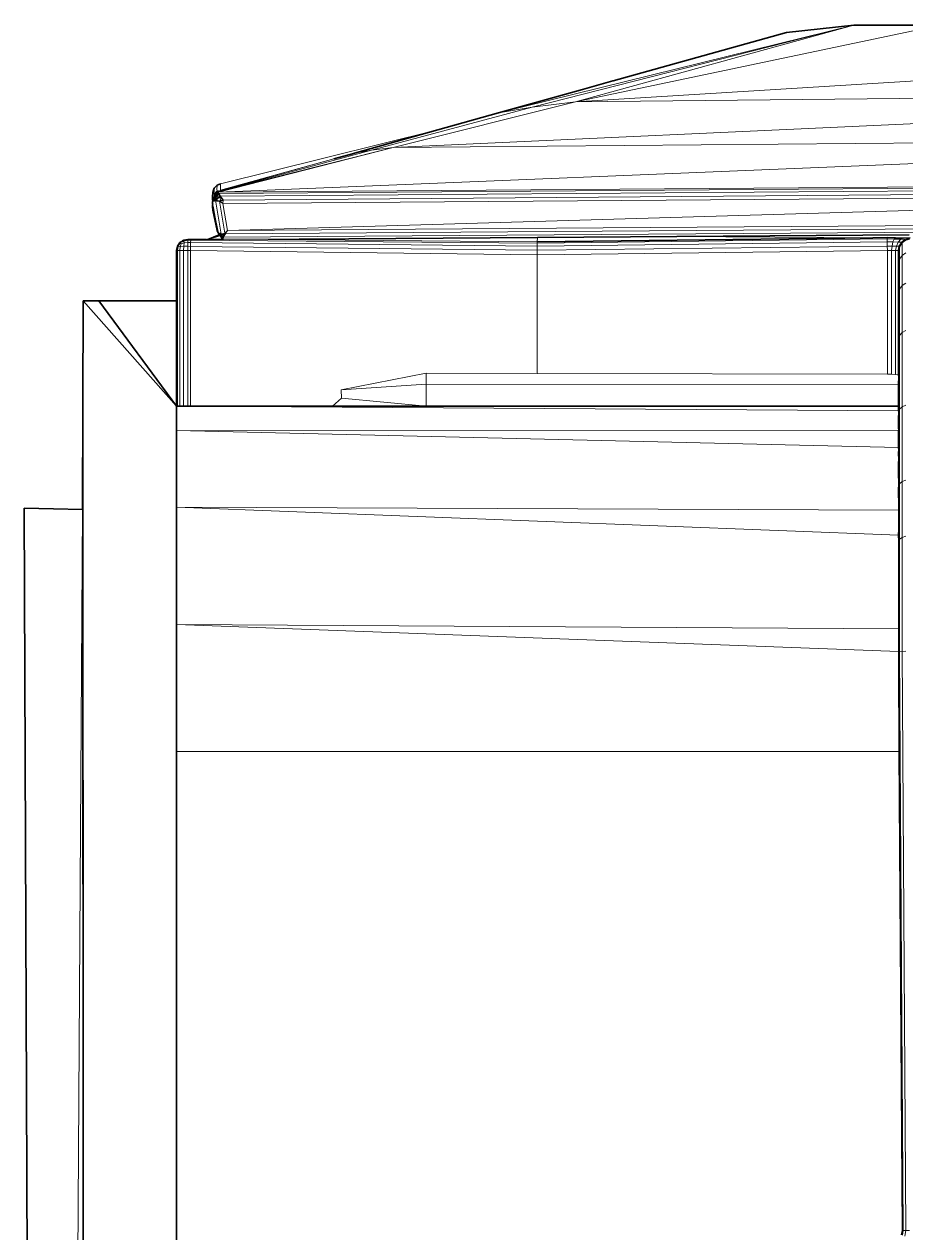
# Model space of a CAD drawing. Header units: inches. Extents: x 1 to 101, y 1 to 36.
# Drawn here: x 52.1 to 55.96, y 30.25 to 35.55 of the extents above; entities that cross this region are included whole.
import ezdxf

# ---------------------------------------------------------------- set-up
doc = ezdxf.new("R2010")
doc.units = ezdxf.units.IN
doc.header["$MEASUREMENT"] = 0
doc.layers.add('Default', color=7, linetype='Continuous')

msp = doc.modelspace()

# ---------------------------------------------------------------- linework, layer by layer
at = {"layer": 'Default', "color": 251, "lineweight": 0, "true_color": 0x4b4b4b, "transparency": 33554687}
for p, q in [((55.7332, 35.5429), (54.1756, 35.1583)), ((54.6785, 35.2987), (55.4377, 35.5108)), ((55.4377, 35.5108), (55.7332, 35.5429)), ((54.544, 35.2612), (54.6771, 35.2984)), ((54.6771, 35.2984), (54.6785, 35.2987)), ((54.1756, 35.1583), (54.544, 35.2612))]:
    msp.add_line(p, q, dxfattribs=at).dxf.unprotected_set("ltscale", 0)
at = {"layer": 'Default', "color": 251, "lineweight": 0, "true_color": 0x4a4a4a, "transparency": 33554687}
for p, q in [((54.1756, 35.1583), (55.7332, 35.5429)), ((55.7332, 35.5429), (54.323, 35.1833)), ((54.323, 35.1833), (54.1756, 35.1583))]:
    msp.add_line(p, q, dxfattribs=at).dxf.unprotected_set("ltscale", 0)
at = {"layer": 'Default', "color": 251, "lineweight": 0, "true_color": 0x484848, "transparency": 33554687}
for p, q in [((54.323, 35.1833), (55.7332, 35.5429)), ((55.7332, 35.5429), (54.5137, 35.2066)), ((54.5137, 35.2066), (54.323, 35.1833))]:
    msp.add_line(p, q, dxfattribs=at).dxf.unprotected_set("ltscale", 0)
at = {"layer": 'Default', "color": 7, "lineweight": 15, "ltscale": 5.401311, "transparency": 33554687}
for p, q in [((54.323, 35.1833), (55.7332, 35.5429)), ((54.5137, 35.2066), (56.1146, 35.5434)), ((59.1807, 35.257), (54.5137, 35.2066)), ((53.6179, 34.9945), (54.323, 35.1833)), ((54.5137, 35.2066), (53.7132, 35.0061)), ((54.323, 35.1833), (54.1756, 35.1583)), ((54.5137, 35.2066), (54.323, 35.1833)), ((53.909, 35.0838), (53.4155, 34.9619)), ((53.7132, 35.0061), (58.7805, 35.0519)), ((52.9465, 34.8139), (53.6179, 34.9945)), ((53.7132, 35.0061), (52.9472, 34.8105)), ((53.5442, 34.982), (53.6179, 34.9945)), ((53.6179, 34.9945), (53.7132, 35.0061)), ((52.9467, 34.8154), (53.4537, 34.9567)), ((53.4155, 34.9619), (52.9561, 34.8481)), ((52.9285, 34.8279), (52.928, 34.7907)), ((52.9472, 34.8105), (52.9283, 34.7875)), ((52.9384, 34.807), (52.9359, 34.8107)), ((52.9407, 34.8228), (52.941, 34.8413)), ((52.9411, 34.8141), (52.9407, 34.8228)), ((52.9465, 34.8139), (52.9472, 34.8105)), ((52.9467, 34.8154), (52.9468, 34.8171)), ((58.3899, 34.8517), (52.9472, 34.8105)), ((52.9472, 34.8105), (52.9485, 34.8054)), ((52.9485, 34.8054), (58.3864, 34.8468)), ((52.9546, 34.793), (58.3832, 34.8352)), ((52.9564, 34.8202), (52.9561, 34.8481)), ((52.9685, 34.7766), (58.3812, 34.8189)), ((52.9224, 34.7756), (52.9219, 34.7738)), ((52.9259, 34.7823), (52.9224, 34.7756)), ((52.9318, 34.7744), (52.9301, 34.7806)), ((52.934, 34.7753), (52.9594, 34.6269)), ((52.9377, 34.7886), (52.952, 34.7924)), ((52.9423, 34.7731), (52.9377, 34.7886)), ((52.9397, 34.8051), (52.9384, 34.807)), ((52.952, 34.7924), (52.9499, 34.8001)), ((52.9664, 34.7612), (52.9512, 34.7709)), ((52.9512, 34.7709), (52.9748, 34.632)), ((52.952, 34.7924), (52.9546, 34.793)), ((52.9575, 34.773), (52.952, 34.7924)), ((52.9664, 34.7612), (58.3807, 34.8021)), ((52.9664, 34.7612), (52.9685, 34.7766)), ((52.9875, 34.6431), (52.9664, 34.7612)), ((52.9245, 34.7426), (52.9473, 34.6309)), ((52.9676, 34.6136), (58.385, 34.6516)), ((52.9762, 34.6282), (58.3827, 34.6656)), ((58.3819, 34.6817), (52.9875, 34.6431)), ((52.7797, 34.5884), (52.7949, 34.5966)), ((52.7948, 34.6), (52.7949, 34.5966)), ((52.7949, 34.5966), (52.8136, 34.5999)), ((52.7949, 34.5966), (52.7966, 34.5884)), ((52.8135, 34.6029), (52.8136, 34.5999)), ((52.8136, 34.5999), (52.8254, 34.6003)), ((52.8136, 34.5999), (52.8136, 34.5897)), ((52.8253, 34.5898), (52.8254, 34.6003)), ((52.8254, 34.6003), (52.8255, 34.6031)), ((54.3448, 34.5878), (52.8254, 34.6003)), ((52.9004, 34.604), (52.9521, 34.6228)), ((52.9521, 34.6228), (52.9004, 34.604)), ((52.9528, 34.6218), (52.9004, 34.604)), ((52.9545, 34.6203), (52.9004, 34.604)), ((52.953, 34.6261), (52.9533, 34.6291)), ((52.9748, 34.632), (52.9594, 34.6269)), ((52.9675, 34.6275), (52.9661, 34.6164)), ((52.9701, 34.6048), (52.9834, 34.6046)), ((52.9875, 34.6431), (52.9748, 34.632)), ((52.9748, 34.632), (52.9762, 34.6282)), ((52.9875, 34.6431), (52.9762, 34.6282)), ((52.9834, 34.6046), (52.9972, 34.6047)), ((52.9972, 34.6047), (53.3012, 34.6052)), ((54.3451, 34.594), (52.9972, 34.6047)), ((55.8803, 34.6061), (54.3448, 34.5878)), ((54.3451, 34.594), (54.3471, 34.6127)), ((54.9579, 34.6171), (55.8177, 34.6115)), ((55.8801, 34.6123), (55.8803, 34.6061)), ((55.8804, 34.5929), (55.8803, 34.6061)), ((55.8803, 34.6061), (55.911, 34.6056)), ((55.9054, 34.5928), (55.911, 34.6056)), ((55.911, 34.6056), (55.917, 34.6113)), ((55.911, 34.6056), (55.9393, 34.6046)), ((55.9393, 34.6046), (55.9283, 34.5924)), ((55.9511, 34.6096), (55.9393, 34.6046)), ((55.9393, 34.6046), (55.9574, 34.6032)), ((55.9425, 34.5917), (55.9507, 34.5981)), ((55.9507, 34.5981), (55.9574, 34.6032)), ((55.9735, 34.6073), (55.9511, 34.6096)), ((55.9574, 34.6032), (55.9598, 34.6026)), ((55.9598, 34.6026), (55.9614, 34.6021)), ((55.9662, 34.6056), (55.9614, 34.6021)), ((52.7636, 34.5552), (52.7674, 34.5552)), ((52.7711, 34.5736), (52.7673, 34.5738)), ((52.7674, 34.5552), (52.7711, 34.5736)), ((52.7674, 34.5552), (52.7674, 33.8729)), ((52.7782, 34.5552), (52.7674, 34.5552)), ((52.7711, 34.5736), (52.7797, 34.5884)), ((52.7796, 34.5719), (52.7711, 34.5736)), ((52.7782, 34.5552), (52.7796, 34.5719)), ((52.7944, 34.5552), (52.7782, 34.5552)), ((52.7782, 34.5552), (52.7782, 33.8729)), ((52.7784, 34.5898), (52.7797, 34.5884)), ((52.7796, 34.5719), (52.7837, 34.5846)), ((52.7948, 34.5736), (52.7796, 34.5719)), ((52.7797, 34.5884), (52.7837, 34.5846)), ((52.7837, 34.5846), (52.7966, 34.5884)), ((52.7948, 34.5736), (52.7944, 34.5552)), ((52.8136, 34.5552), (52.7944, 34.5552)), ((52.7944, 34.5552), (52.7944, 33.8729)), ((52.7966, 34.5884), (52.7948, 34.5736)), ((52.8136, 34.574), (52.7948, 34.5736)), ((52.7966, 34.5884), (52.8136, 34.5897)), ((52.8136, 34.5897), (52.8253, 34.5898)), ((52.8136, 34.5897), (52.8136, 34.574)), ((52.8136, 34.5552), (52.8136, 34.574)), ((52.8136, 34.574), (52.8253, 34.5732)), ((52.8136, 33.8729), (52.8136, 34.5552)), ((52.8136, 34.5552), (52.8253, 34.5552)), ((54.3446, 34.5747), (52.8253, 34.5898)), ((52.8253, 34.5732), (52.8253, 34.5898)), ((52.8253, 34.5732), (52.8253, 34.5552)), ((52.8253, 34.5732), (54.3444, 34.5564)), ((52.8253, 34.5552), (52.8253, 33.8729)), ((52.8253, 34.5552), (54.3444, 34.5369)), ((54.3446, 34.5747), (54.3444, 34.5564)), ((54.3444, 34.5564), (55.8805, 34.5747)), ((54.3444, 34.5564), (54.3444, 34.5369)), ((54.3444, 34.5369), (55.8806, 34.5551)), ((55.8804, 34.5929), (54.3446, 34.5747)), ((54.3446, 34.5747), (54.3448, 34.5878)), ((54.3448, 34.5878), (54.3451, 34.594)), ((55.9054, 34.5928), (55.8804, 34.5929)), ((55.8805, 34.5747), (55.8804, 34.5929)), ((55.9013, 34.5747), (55.8805, 34.5747)), ((55.8806, 34.5551), (55.8805, 34.5747)), ((55.8806, 34.5551), (55.899, 34.5553)), ((55.8806, 34.5551), (55.881, 34.0136)), ((55.899, 34.5553), (55.9013, 34.5747)), ((55.9159, 34.5555), (55.899, 34.5553)), ((55.899, 34.5553), (55.8994, 34.0132)), ((55.9013, 34.5747), (55.9054, 34.5928)), ((55.9202, 34.5746), (55.9013, 34.5747)), ((55.9283, 34.5924), (55.9054, 34.5928)), ((55.9159, 34.5555), (55.9202, 34.5746)), ((55.9276, 34.5557), (55.9159, 34.5555)), ((55.9159, 34.5555), (55.9164, 34.0119)), ((55.9202, 34.5746), (55.9283, 34.5924)), ((55.9314, 34.5744), (55.9202, 34.5746)), ((55.9276, 34.5557), (55.9275, 34.0101)), ((55.9276, 34.5557), (55.9314, 34.5744)), ((55.9305, 34.5549), (55.9276, 34.5557)), ((55.9425, 34.5917), (55.9283, 34.5924)), ((55.9377, 34.5838), (55.9314, 34.5744)), ((55.934, 34.5733), (55.9314, 34.5744)), ((55.934, 34.5733), (55.934, 34.5176)), ((55.9377, 34.5838), (55.9425, 34.5917)), ((55.9452, 34.591), (55.9425, 34.5917)), ((55.9452, 34.591), (55.9452, 34.534)), ((55.9621, 34.5448), (55.9452, 34.534)), ((54.3444, 34.5369), (54.3443, 34.0162)), ((55.934, 34.5176), (55.9305, 34.4999)), ((55.9452, 34.534), (55.934, 34.5176)), ((55.934, 34.5176), (55.934, 34.3865)), ((55.9452, 34.534), (55.9452, 34.4019)), ((55.934, 34.3865), (55.9305, 34.3698)), ((55.9452, 34.4019), (55.934, 34.3865)), ((55.934, 34.3865), (55.934, 34.182)), ((55.9621, 34.412), (55.9452, 34.4019)), ((55.9452, 34.4019), (55.9452, 34.1956)), ((52.3535, 34.3352), (52.763, 33.8729)), ((52.3636, 8.4131), (52.3535, 34.3352)), ((55.934, 34.182), (55.9305, 34.1672)), ((55.9452, 34.1956), (55.934, 34.182)), ((55.934, 34.182), (55.934, 33.8591)), ((55.9621, 34.2046), (55.9452, 34.1956)), ((55.9452, 34.1956), (55.9452, 33.8703)), ((53.8581, 33.969), (53.8581, 34.017)), ((53.4848, 33.9446), (53.8581, 33.969)), ((55.9302, 33.9664), (53.8581, 33.969)), ((53.8581, 33.969), (53.8581, 33.8729)), ((55.9305, 33.847), (55.934, 33.8591)), ((55.934, 33.8591), (55.9452, 33.8703)), ((55.934, 33.8591), (55.9341, 33.5328)), ((55.9452, 33.8703), (55.9621, 33.8776)), ((55.9452, 33.8703), (55.9452, 33.5422)), ((55.9298, 33.7646), (52.763, 33.7666)), ((55.9452, 33.5422), (55.9341, 33.5328)), ((55.9621, 33.5484), (55.9452, 33.5422)), ((55.9452, 33.5422), (55.9452, 33.2978)), ((55.9341, 33.5328), (55.9306, 33.5226)), ((55.9341, 33.5328), (55.9341, 33.2897)), ((52.3636, 8.4131), (52.3513, 33.4203)), ((55.9304, 33.4171), (52.763, 33.4296)), ((55.9341, 33.2897), (55.9305, 33.2809)), ((55.9341, 33.2897), (55.934, 32.7964)), ((55.9452, 33.2978), (55.9341, 33.2897)), ((55.9621, 33.3031), (55.9452, 33.2978)), ((55.9452, 33.2978), (55.9452, 32.7979)), ((55.9305, 32.8965), (52.763, 32.9165)), ((55.9305, 32.7947), (55.934, 32.7964)), ((55.934, 32.7964), (55.9452, 32.7979)), ((55.934, 32.7964), (55.9502, 30.2591)), ((55.9452, 32.7979), (55.9621, 32.7988)), ((55.9452, 32.7979), (55.9611, 30.2591)), ((52.763, 32.3594), (55.933, 32.3594)), ((55.9502, 30.2591), (55.9464, 30.2591)), ((55.9466, 30.2392), (55.9502, 30.2591)), ((55.9502, 30.2591), (55.9611, 30.2591)), ((55.9611, 30.2591), (55.9575, 30.2348)), ((55.9611, 30.2591), (55.9773, 30.259))]:
    msp.add_line(p, q, dxfattribs=at)
at = {"layer": 'Default', "color": 251, "lineweight": 0, "true_color": 0x505050, "transparency": 33554687}
for p, q in [((59.9812, 35.5474), (54.5137, 35.2066)), ((54.5137, 35.2066), (56.1146, 35.5434)), ((56.1146, 35.5434), (54.5137, 35.2066)), ((54.5137, 35.2066), (55.7332, 35.5429)), ((55.7332, 35.5429), (56.1146, 35.5434))]:
    msp.add_line(p, q, dxfattribs=at).dxf.unprotected_set("ltscale", 0)
at = {"layer": 'Default', "color": 251, "lineweight": 0, "true_color": 0x4e4e4e, "transparency": 33554687}
for p, q in [((54.5137, 35.2066), (59.9812, 35.5474)), ((59.1807, 35.257), (54.5137, 35.2066))]:
    msp.add_line(p, q, dxfattribs=at).dxf.unprotected_set("ltscale", 0)
at = {"layer": 'Default', "color": 7, "lineweight": 35, "ltscale": 5.401311, "transparency": 33554687}
for p, q in [((55.4377, 35.5108), (54.6785, 35.2987)), ((55.7332, 35.5429), (55.4377, 35.5108)), ((56.1146, 35.5434), (55.7332, 35.5429)), ((54.544, 35.2612), (54.6771, 35.2984)), ((54.6785, 35.2987), (54.6771, 35.2984)), ((54.1756, 35.1583), (54.544, 35.2612)), ((53.909, 35.0838), (54.1756, 35.1583)), ((53.5442, 34.982), (53.909, 35.0838)), ((53.4537, 34.9567), (53.5346, 34.9793)), ((53.5346, 34.9793), (53.5442, 34.982)), ((52.9218, 34.7917), (52.9224, 34.809)), ((52.9223, 34.8102), (52.9254, 34.8195)), ((52.9224, 34.809), (52.9223, 34.8102)), ((52.9285, 34.8279), (52.9254, 34.8195)), ((52.9285, 34.8279), (52.9347, 34.8348)), ((52.9359, 34.8107), (52.9312, 34.7941)), ((52.941, 34.8413), (52.9347, 34.8348)), ((52.9411, 34.8141), (52.9359, 34.8107)), ((52.9397, 34.8051), (52.9465, 34.8139)), ((52.941, 34.8413), (52.9487, 34.845)), ((52.9411, 34.8141), (52.9468, 34.8171)), ((52.9467, 34.8154), (52.9411, 34.8141)), ((52.9561, 34.8481), (52.9487, 34.845)), ((52.9215, 34.7795), (52.9213, 34.7754)), ((52.9219, 34.7738), (52.9213, 34.7754)), ((52.9213, 34.7613), (52.9218, 34.7641)), ((52.9219, 34.7579), (52.9213, 34.7613)), ((52.9218, 34.7917), (52.9215, 34.7795)), ((52.9215, 34.7795), (52.9254, 34.7839)), ((52.9215, 34.7795), (52.9259, 34.7823)), ((52.9215, 34.7663), (52.9218, 34.7679)), ((52.9218, 34.7641), (52.9215, 34.7663)), ((52.9218, 34.7679), (52.923, 34.771)), ((52.9219, 34.7579), (52.9218, 34.7555)), ((52.9245, 34.7426), (52.9218, 34.7555)), ((52.9218, 34.7443), (52.9218, 34.7555)), ((52.9219, 34.7738), (52.923, 34.771)), ((52.923, 34.771), (52.9274, 34.777)), ((52.923, 34.771), (52.9285, 34.7731)), ((52.9283, 34.7875), (52.9254, 34.7839)), ((52.9259, 34.7823), (52.9254, 34.7839)), ((52.9274, 34.777), (52.9301, 34.7806)), ((52.9285, 34.7731), (52.9274, 34.777)), ((52.9312, 34.7941), (52.928, 34.7907)), ((52.9283, 34.7875), (52.928, 34.7907)), ((52.9285, 34.7731), (52.9318, 34.7744)), ((52.9301, 34.7806), (52.9354, 34.7879)), ((52.9312, 34.7941), (52.9397, 34.8051)), ((52.9318, 34.7744), (52.934, 34.7753)), ((52.934, 34.7753), (52.9544, 34.7933)), ((52.934, 34.7753), (52.9423, 34.7731)), ((52.9354, 34.7879), (52.9377, 34.7886)), ((52.9373, 34.7905), (52.9485, 34.8054)), ((52.9377, 34.7886), (52.9373, 34.7905)), ((52.9423, 34.7731), (52.9512, 34.7709)), ((52.9499, 34.8001), (52.9485, 34.8054)), ((52.9546, 34.793), (52.9499, 34.8001)), ((52.9512, 34.7709), (52.9575, 34.773)), ((52.9685, 34.7766), (52.9546, 34.793)), ((52.9575, 34.773), (52.9685, 34.7766)), ((52.9223, 34.7348), (52.9218, 34.7443)), ((52.9219, 34.7319), (52.9223, 34.7348)), ((52.9409, 34.6436), (52.9219, 34.7319)), ((52.9245, 34.7426), (52.9409, 34.6436)), ((52.7865, 34.5949), (52.7901, 34.597)), ((52.7901, 34.597), (52.7948, 34.6)), ((52.7948, 34.6), (52.804, 34.6015)), ((52.804, 34.6015), (52.8058, 34.6016)), ((52.8058, 34.6016), (52.8135, 34.6029)), ((52.8255, 34.6031), (52.8135, 34.6029)), ((52.8915, 34.6039), (52.8255, 34.6031)), ((52.8915, 34.6039), (52.8931, 34.6044)), ((52.8948, 34.6039), (52.8931, 34.6044)), ((52.8948, 34.6039), (52.9004, 34.604)), ((52.9004, 34.604), (52.9509, 34.6247)), ((52.9104, 34.6041), (52.9004, 34.604)), ((52.9104, 34.6041), (52.9654, 34.6045)), ((52.9415, 34.6421), (52.9409, 34.6436)), ((52.9415, 34.6421), (52.9473, 34.6309)), ((52.9473, 34.6309), (52.9489, 34.6306)), ((52.9496, 34.6289), (52.9489, 34.6306)), ((52.9533, 34.6291), (52.9496, 34.6289)), ((52.9496, 34.6289), (52.9509, 34.6247)), ((52.9496, 34.6289), (52.953, 34.6261)), ((52.9509, 34.6247), (52.9521, 34.6228)), ((52.9521, 34.6228), (52.9528, 34.6218)), ((52.9545, 34.6203), (52.9528, 34.6218)), ((52.953, 34.6261), (52.9625, 34.618)), ((52.9594, 34.6269), (52.9533, 34.6291)), ((52.9545, 34.6203), (52.9573, 34.6163)), ((52.9573, 34.6163), (52.9654, 34.6045)), ((52.9675, 34.6275), (52.9594, 34.6269)), ((52.9594, 34.6269), (52.9653, 34.6047)), ((52.9665, 34.6089), (52.9625, 34.618)), ((52.9625, 34.618), (52.9661, 34.6164)), ((52.9654, 34.6045), (52.9665, 34.6089)), ((52.9654, 34.6045), (52.9701, 34.6048)), ((52.9661, 34.6164), (52.9686, 34.6154)), ((52.9661, 34.6164), (52.9676, 34.6136)), ((52.9665, 34.6089), (52.9676, 34.6136)), ((52.9762, 34.6282), (52.9675, 34.6275)), ((52.9676, 34.6136), (52.9686, 34.6154)), ((52.9686, 34.6154), (52.9762, 34.6282)), ((53.3012, 34.6052), (53.3023, 34.6052)), ((53.3023, 34.6052), (53.3114, 34.6052)), ((53.3114, 34.6052), (54.3471, 34.6127)), ((55.8177, 34.6115), (54.3451, 34.594)), ((54.3471, 34.6127), (54.9579, 34.6171)), ((54.9579, 34.6171), (55.9765, 34.6245)), ((55.8801, 34.6123), (55.8177, 34.6115)), ((55.917, 34.6113), (55.8801, 34.6123)), ((55.917, 34.6113), (55.9511, 34.6096)), ((55.9614, 34.6021), (55.9452, 34.591)), ((55.9452, 34.591), (55.9621, 34.6014)), ((55.9511, 34.6096), (55.9805, 34.6105)), ((55.9772, 34.6065), (55.9614, 34.6021)), ((52.7636, 34.5552), (52.763, 34.3352)), ((52.7636, 34.5552), (52.7673, 34.5738)), ((52.7734, 34.5825), (52.7673, 34.5738)), ((52.7784, 34.5898), (52.7734, 34.5825)), ((52.7865, 34.5949), (52.7784, 34.5898)), ((55.9305, 34.5549), (55.934, 34.5733)), ((55.9305, 34.5549), (55.9305, 34.4999)), ((55.9452, 34.591), (55.934, 34.5733)), ((55.9305, 34.4999), (55.9305, 34.3698)), ((52.3535, 34.3352), (52.3513, 33.4203)), ((52.4232, 34.3352), (52.3535, 34.3352)), ((52.4232, 34.3352), (52.763, 33.8729)), ((52.763, 34.3352), (52.4232, 34.3352)), ((52.763, 33.8729), (52.763, 34.3352)), ((55.9305, 34.3698), (55.9304, 34.3111)), ((55.9305, 34.1672), (55.9304, 34.3111)), ((55.9305, 34.1672), (55.9302, 34.0085)), ((55.93, 33.8729), (55.9302, 33.9664)), ((55.9303, 34.005), (55.9302, 34.0085)), ((55.9302, 33.9664), (55.9303, 34.005)), ((52.7674, 33.8729), (52.763, 33.8729)), ((52.763, 33.8729), (52.763, 33.7666)), ((52.7782, 33.8729), (52.7674, 33.8729)), ((52.7944, 33.8729), (52.7782, 33.8729)), ((52.8136, 33.8729), (52.7944, 33.8729)), ((52.8253, 33.8729), (52.8136, 33.8729)), ((52.8253, 33.8729), (53.4474, 33.8729)), ((53.8581, 33.8729), (53.4474, 33.8729)), ((55.93, 33.8729), (53.8581, 33.8729)), ((55.93, 33.8522), (55.93, 33.8729)), ((55.93, 33.8522), (55.9305, 33.847)), ((55.93, 33.791), (55.9302, 33.8209)), ((55.9302, 33.8209), (55.9305, 33.847)), ((52.763, 33.7666), (52.763, 33.4296)), ((55.9298, 33.7646), (55.9305, 33.7726)), ((55.9298, 33.7442), (55.9298, 33.7646)), ((55.9299, 33.7841), (55.93, 33.791)), ((55.9299, 33.7828), (55.9299, 33.7841)), ((55.9299, 33.7754), (55.9299, 33.7828)), ((55.9305, 33.7726), (55.9299, 33.7754)), ((55.9296, 33.743), (55.9298, 33.7442)), ((55.9296, 33.743), (55.9296, 33.7412)), ((55.9296, 33.739), (55.9296, 33.7422)), ((55.9296, 33.7412), (55.9296, 33.7364)), ((55.9296, 33.7364), (55.9298, 33.7354)), ((55.9296, 33.6923), (55.9298, 33.7354)), ((55.9297, 33.6899), (55.9296, 33.6923)), ((55.9305, 33.6835), (55.9297, 33.6899)), ((55.9297, 33.6664), (55.9305, 33.6835)), ((55.9306, 33.6386), (55.9297, 33.6664)), ((55.9296, 33.6004), (55.9298, 33.6281)), ((55.9296, 33.5949), (55.9296, 33.6004)), ((55.9297, 33.5938), (55.9296, 33.5949)), ((55.9296, 33.5906), (55.9297, 33.5938)), ((55.9306, 33.5226), (55.9296, 33.5906)), ((55.9298, 33.6281), (55.9304, 33.6322)), ((55.9304, 33.6322), (55.9306, 33.6386)), ((55.9306, 33.5226), (55.9299, 33.5152)), ((55.9299, 33.5152), (55.9303, 33.425)), ((52.0952, 33.4257), (52.2233, 33.4232)), ((52.0952, 33.4257), (52.1928, 8.4131)), ((52.3513, 33.4203), (52.2233, 33.4232)), ((52.763, 33.4296), (52.763, 32.9165)), ((55.9303, 33.425), (55.9304, 33.4171)), ((55.9305, 33.3321), (55.9304, 33.4171)), ((55.9305, 33.3321), (55.9302, 33.3079)), ((55.9302, 33.3079), (55.9305, 33.2809)), ((55.9305, 33.2809), (55.9305, 32.8965)), ((52.763, 32.3594), (52.763, 32.9165)), ((55.9305, 32.8965), (55.9305, 32.797)), ((55.9305, 32.797), (55.9305, 32.7947)), ((55.9305, 32.7424), (55.9305, 32.7947)), ((55.933, 32.3594), (55.9305, 32.7424)), ((52.763, 32.3594), (52.7628, 27.1219)), ((55.9464, 30.2591), (55.933, 32.3594)), ((55.9464, 30.2591), (55.9428, 30.2401))]:
    msp.add_line(p, q, dxfattribs=at)
at = {"layer": 'Default', "color": 251, "lineweight": 0, "true_color": 0x525252, "transparency": 33554687}
for p, q in [((59.1807, 35.257), (53.7132, 35.0061)), ((53.7132, 35.0061), (59.1807, 35.257)), ((54.5137, 35.2066), (59.1807, 35.257)), ((53.6179, 34.9945), (54.323, 35.1833)), ((53.7132, 35.0061), (54.5137, 35.2066)), ((54.5137, 35.2066), (53.7132, 35.0061)), ((54.323, 35.1833), (54.5137, 35.2066)), ((58.7805, 35.0519), (52.9472, 34.8105)), ((53.7132, 35.0061), (58.7805, 35.0519)), ((58.7805, 35.0519), (53.7132, 35.0061)), ((53.7132, 35.0061), (52.9465, 34.8139)), ((52.9465, 34.8139), (53.6179, 34.9945)), ((53.6179, 34.9945), (52.9465, 34.8139)), ((52.9472, 34.8105), (53.7132, 35.0061)), ((53.4537, 34.9567), (53.5346, 34.9793)), ((53.5346, 34.9793), (53.5442, 34.982)), ((53.5442, 34.982), (53.6179, 34.9945)), ((53.7132, 35.0061), (53.6179, 34.9945)), ((53.6179, 34.9945), (53.7132, 35.0061)), ((52.9467, 34.8154), (53.4537, 34.9567)), ((52.9359, 34.8107), (52.9411, 34.8141)), ((52.9384, 34.807), (52.9359, 34.8107)), ((52.9465, 34.8139), (52.9397, 34.8051)), ((52.9411, 34.8141), (52.9467, 34.8154)), ((52.9397, 34.8051), (52.9384, 34.807)), ((55.9452, 34.1956), (55.9621, 34.2046)), ((55.9452, 33.8703), (55.9452, 34.1956)), ((53.4848, 33.9446), (53.8581, 34.017)), ((53.8581, 34.017), (54.3443, 34.0162)), ((53.8581, 33.969), (53.8581, 34.017)), ((53.8581, 34.017), (53.8581, 33.969)), ((54.3443, 34.0162), (55.881, 34.0136)), ((55.881, 34.0136), (55.8994, 34.0132)), ((55.8994, 34.0132), (55.9164, 34.0119)), ((53.8581, 33.969), (53.4848, 33.9446)), ((55.9302, 33.9664), (53.8581, 33.969)), ((55.9164, 34.0119), (55.9275, 34.0101)), ((55.9275, 34.0101), (55.9302, 34.0085)), ((55.9302, 34.0085), (55.9303, 34.005)), ((55.9303, 34.005), (55.9302, 33.9664)), ((55.9621, 33.8776), (55.9452, 33.8703))]:
    msp.add_line(p, q, dxfattribs=at).dxf.unprotected_set("ltscale", 0)
at = {"layer": 'Default', "color": 250, "lineweight": 0, "true_color": 0x454545, "transparency": 33554687}
for p, q in [((54.323, 35.1833), (53.6179, 34.9945)), ((54.1756, 35.1583), (54.323, 35.1833)), ((53.909, 35.0838), (54.1756, 35.1583)), ((53.5442, 34.982), (53.909, 35.0838)), ((53.6179, 34.9945), (53.5442, 34.982))]:
    msp.add_line(p, q, dxfattribs=at).dxf.unprotected_set("ltscale", 0)
at = {"layer": 'Default', "color": 49, "lineweight": 0, "true_color": 0x464646, "transparency": 33554687}
for p, q in [((53.4155, 34.9619), (53.909, 35.0838)), ((53.909, 35.0838), (53.5442, 34.982)), ((53.5346, 34.9793), (53.4537, 34.9567)), ((53.5442, 34.982), (53.5346, 34.9793)), ((52.9561, 34.8481), (53.4155, 34.9619)), ((53.4537, 34.9567), (52.9564, 34.8202)), ((52.9564, 34.8202), (52.9561, 34.8481)), ((52.763, 34.3352), (52.7636, 34.5552)), ((52.7636, 34.5552), (52.7674, 34.5552)), ((52.7674, 34.5552), (52.7674, 33.8729)), ((52.4232, 34.3352), (52.763, 34.3352)), ((52.763, 33.8729), (52.4232, 34.3352)), ((52.763, 34.3352), (52.763, 33.8729)), ((52.763, 33.8729), (52.763, 34.3352)), ((52.7674, 33.8729), (52.763, 33.8729))]:
    msp.add_line(p, q, dxfattribs=at).dxf.unprotected_set("ltscale", 0)
at = {"layer": 'Default', "color": 251, "lineweight": 0, "true_color": 0x535353, "transparency": 33554687}
for p, q in [((52.9472, 34.8105), (58.7805, 35.0519)), ((58.3899, 34.8517), (52.9472, 34.8105)), ((52.9472, 34.8105), (58.3899, 34.8517)), ((52.9485, 34.8054), (52.9472, 34.8105)), ((58.3864, 34.8468), (52.9485, 34.8054))]:
    msp.add_line(p, q, dxfattribs=at).dxf.unprotected_set("ltscale", 0)
at = {"layer": 'Default', "color": 250, "lineweight": 0, "true_color": 0x2c2c2c, "transparency": 33554687}
for p, q in [((52.9485, 34.8054), (58.3864, 34.8468)), ((58.3832, 34.8352), (52.9546, 34.793)), ((52.9499, 34.8001), (52.9485, 34.8054)), ((52.9546, 34.793), (52.9499, 34.8001)), ((58.3827, 34.6656), (52.9762, 34.6282)), ((52.9875, 34.6431), (58.3819, 34.6817)), ((52.9762, 34.6282), (52.9875, 34.6431)), ((55.899, 34.5553), (55.9159, 34.5555)), ((55.8994, 34.0132), (55.899, 34.5553)), ((55.9159, 34.5555), (55.9164, 34.0119)), ((55.9452, 34.534), (55.9621, 34.5448)), ((55.9452, 34.4019), (55.9452, 34.534)), ((55.9621, 34.412), (55.9452, 34.4019)), ((55.9452, 34.4019), (55.9621, 34.412)), ((55.9452, 34.1956), (55.9452, 34.4019)), ((55.9621, 34.2046), (55.9452, 34.1956)), ((55.9164, 34.0119), (55.8994, 34.0132))]:
    msp.add_line(p, q, dxfattribs=at).dxf.unprotected_set("ltscale", 0)
at = {"layer": 'Default', "color": 250, "lineweight": 0, "true_color": 0x2b2b2b, "transparency": 33554687}
for p, q in [((52.9546, 34.793), (58.3832, 34.8352)), ((52.9685, 34.7766), (58.3812, 34.8189)), ((58.3812, 34.8189), (52.9685, 34.7766)), ((52.9685, 34.7766), (52.9546, 34.793)), ((58.3807, 34.8021), (52.9664, 34.7612)), ((52.9664, 34.7612), (52.9685, 34.7766))]:
    msp.add_line(p, q, dxfattribs=at).dxf.unprotected_set("ltscale", 0)
at = {"layer": 'Default', "color": 253, "lineweight": 0, "true_color": 0xb2b2b2, "transparency": 33554687}
for p, q in [((52.9213, 34.7613), (52.9218, 34.7641)), ((52.9219, 34.7579), (52.9213, 34.7613)), ((52.9215, 34.7663), (52.9218, 34.7679)), ((52.9218, 34.7641), (52.9215, 34.7663)), ((52.9218, 34.7679), (52.923, 34.771)), ((52.9218, 34.7555), (52.9219, 34.7579)), ((52.9245, 34.7426), (52.9218, 34.7555)), ((52.923, 34.771), (52.9285, 34.7731)), ((52.9285, 34.7731), (52.9318, 34.7744)), ((52.9318, 34.7744), (52.934, 34.7753)), ((52.934, 34.7753), (52.9594, 34.6269)), ((52.9473, 34.6309), (52.9245, 34.7426)), ((52.9489, 34.6306), (52.9473, 34.6309)), ((52.9496, 34.6289), (52.9489, 34.6306)), ((52.9533, 34.6291), (52.9496, 34.6289)), ((52.9594, 34.6269), (52.9533, 34.6291)), ((55.9305, 33.2809), (55.9341, 33.2897)), ((55.9305, 32.8965), (55.9305, 33.2809)), ((55.9341, 33.2897), (55.934, 32.7964)), ((55.9305, 32.797), (55.9305, 32.8965)), ((55.9305, 32.7947), (55.9305, 32.797)), ((55.934, 32.7964), (55.9305, 32.7947))]:
    msp.add_line(p, q, dxfattribs=at).dxf.unprotected_set("ltscale", 0)
at = {"layer": 'Default', "color": 250, "lineweight": 0, "true_color": 0x242424, "transparency": 33554687}
for p, q in [((52.9594, 34.6269), (52.934, 34.7753)), ((52.934, 34.7753), (52.9423, 34.7731)), ((52.9423, 34.7731), (52.9512, 34.7709)), ((52.9512, 34.7709), (52.9748, 34.632)), ((52.9748, 34.632), (52.9594, 34.6269))]:
    msp.add_line(p, q, dxfattribs=at).dxf.unprotected_set("ltscale", 0)
at = {"layer": 'Default', "color": 9, "lineweight": 0, "true_color": 0xcbcbcb, "transparency": 33554687}
for p, q in [((52.9748, 34.632), (52.9512, 34.7709)), ((52.9512, 34.7709), (52.9664, 34.7612)), ((52.9664, 34.7612), (58.3807, 34.8021)), ((52.9875, 34.6431), (52.9664, 34.7612)), ((52.9664, 34.7612), (52.9875, 34.6431)), ((52.9875, 34.6431), (58.3807, 34.8021)), ((58.3807, 34.8021), (52.9875, 34.6431)), ((58.3819, 34.6817), (52.9875, 34.6431)), ((52.9875, 34.6431), (52.9748, 34.632)), ((52.8136, 34.5552), (52.8253, 34.5552)), ((52.8136, 33.8729), (52.8136, 34.5552)), ((52.8253, 34.5552), (52.8253, 33.8729)), ((52.8253, 33.8729), (52.8253, 34.5552)), ((52.8253, 34.5552), (54.3444, 34.5369)), ((54.3444, 34.5369), (55.8806, 34.5551)), ((55.8806, 34.5551), (55.881, 34.0136)), ((54.3444, 34.5369), (54.3443, 34.0162)), ((54.3443, 34.0162), (54.3444, 34.5369)), ((53.8581, 34.017), (53.4848, 33.9446)), ((54.3443, 34.0162), (53.8581, 34.017)), ((55.881, 34.0136), (54.3443, 34.0162)), ((53.8581, 33.969), (55.9302, 33.9664)), ((53.8581, 33.8729), (53.8581, 33.969)), ((55.9302, 33.9664), (55.93, 33.8729)), ((53.4872, 33.9087), (53.4474, 33.8729)), ((53.4848, 33.9446), (53.4872, 33.9087)), ((52.8253, 33.8729), (52.8136, 33.8729)), ((53.4474, 33.8729), (52.8253, 33.8729)), ((55.93, 33.8729), (53.8581, 33.8729)), ((52.0952, 33.4257), (52.2233, 33.4232)), ((52.1928, 8.4131), (52.0952, 33.4257)), ((52.3513, 33.4203), (52.1928, 8.4131)), ((52.1928, 8.4131), (52.3513, 33.4203)), ((52.2233, 33.4232), (52.3513, 33.4203)), ((52.3513, 33.4203), (52.3636, 8.4131))]:
    msp.add_line(p, q, dxfattribs=at).dxf.unprotected_set("ltscale", 0)
at = {"layer": 'Default', "color": 252, "lineweight": 0, "transparency": 33554687}
for p, q in [((58.385, 34.6516), (52.9676, 34.6136)), ((52.9762, 34.6282), (58.3827, 34.6656)), ((52.9676, 34.6136), (52.9686, 34.6154)), ((52.9686, 34.6154), (52.9762, 34.6282))]:
    msp.add_line(p, q, dxfattribs=at).dxf.unprotected_set("ltscale", 0)
at = {"layer": 'Default', "color": 251, "lineweight": 0, "true_color": 0x515151, "transparency": 33554687}
for p, q in [((52.9676, 34.6136), (58.385, 34.6516)), ((52.9654, 34.6045), (52.9665, 34.6089)), ((52.9701, 34.6048), (52.9654, 34.6045)), ((52.9665, 34.6089), (52.9676, 34.6136)), ((52.9834, 34.6046), (52.9701, 34.6048)), ((52.9972, 34.6047), (52.9834, 34.6046)), ((53.3012, 34.6052), (52.9972, 34.6047)), ((53.3023, 34.6052), (53.3012, 34.6052)), ((53.3114, 34.6052), (53.3023, 34.6052)), ((54.3471, 34.6127), (53.3114, 34.6052)), ((54.9579, 34.6171), (54.3471, 34.6127)), ((55.9765, 34.6245), (54.9579, 34.6171))]:
    msp.add_line(p, q, dxfattribs=at).dxf.unprotected_set("ltscale", 0)
at = {"layer": 'Default', "color": 9, "lineweight": 0, "true_color": 0xb7b7b7, "transparency": 33554687}
for p, q in [((52.8253, 34.5898), (52.8254, 34.6003)), ((52.8254, 34.6003), (54.3448, 34.5878)), ((52.8253, 34.5732), (52.8253, 34.5898)), ((52.8253, 34.5898), (54.3446, 34.5747)), ((54.3446, 34.5747), (52.8253, 34.5898)), ((54.3444, 34.5564), (52.8253, 34.5732)), ((54.3446, 34.5747), (54.3444, 34.5564)), ((54.3448, 34.5878), (54.3446, 34.5747))]:
    msp.add_line(p, q, dxfattribs=at).dxf.unprotected_set("ltscale", 0)
at = {"layer": 'Default', "color": 252, "lineweight": 0, "true_color": 0x929292, "transparency": 33554687}
for p, q in [((52.8254, 34.6003), (52.8255, 34.6031)), ((54.3448, 34.5878), (52.8254, 34.6003)), ((52.8255, 34.6031), (52.8915, 34.6039)), ((52.8915, 34.6039), (52.8931, 34.6044)), ((52.8931, 34.6044), (52.8948, 34.6039)), ((52.8948, 34.6039), (52.9004, 34.604)), ((52.9004, 34.604), (52.9104, 34.6041)), ((52.9104, 34.6041), (52.9654, 34.6045)), ((52.9654, 34.6045), (52.9701, 34.6048)), ((52.9701, 34.6048), (52.9834, 34.6046)), ((52.9834, 34.6046), (52.9972, 34.6047)), ((52.9972, 34.6047), (54.3451, 34.594)), ((54.3451, 34.594), (54.3448, 34.5878))]:
    msp.add_line(p, q, dxfattribs=at).dxf.unprotected_set("ltscale", 0)
at = {"layer": 'Default', "color": 251, "lineweight": 0, "true_color": 0x4d4d4d, "transparency": 33554687}
for p, q in [((52.9972, 34.6047), (53.3012, 34.6052)), ((54.3451, 34.594), (52.9972, 34.6047)), ((53.3012, 34.6052), (53.3023, 34.6052)), ((53.3023, 34.6052), (53.3114, 34.6052)), ((53.3114, 34.6052), (54.3471, 34.6127)), ((54.3471, 34.6127), (54.3451, 34.594))]:
    msp.add_line(p, q, dxfattribs=at).dxf.unprotected_set("ltscale", 0)
at = {"layer": 'Default', "color": 9, "lineweight": 0, "true_color": 0xb9b9b9, "transparency": 33554687}
for p, q in [((54.3448, 34.5878), (55.8803, 34.6061)), ((55.8803, 34.6061), (55.8804, 34.5929)), ((55.8805, 34.5747), (54.3444, 34.5564)), ((54.3444, 34.5564), (54.3446, 34.5747)), ((55.8804, 34.5929), (54.3446, 34.5747)), ((54.3446, 34.5747), (55.8804, 34.5929)), ((54.3446, 34.5747), (54.3448, 34.5878)), ((55.8804, 34.5929), (55.8805, 34.5747))]:
    msp.add_line(p, q, dxfattribs=at).dxf.unprotected_set("ltscale", 0)
at = {"layer": 'Default', "color": 252, "lineweight": 0, "true_color": 0x989898, "transparency": 33554687}
for p, q in [((55.8803, 34.6061), (54.3448, 34.5878)), ((54.3451, 34.594), (55.8177, 34.6115)), ((55.8177, 34.6115), (55.8801, 34.6123)), ((55.8801, 34.6123), (55.8803, 34.6061)), ((54.3448, 34.5878), (54.3451, 34.594))]:
    msp.add_line(p, q, dxfattribs=at).dxf.unprotected_set("ltscale", 0)
at = {"layer": 'Default', "color": 251, "lineweight": 0, "true_color": 0x575757, "transparency": 33554687}
for p, q in [((54.3451, 34.594), (54.3471, 34.6127)), ((55.8177, 34.6115), (54.3451, 34.594)), ((54.3471, 34.6127), (54.9579, 34.6171)), ((54.9579, 34.6171), (55.8177, 34.6115))]:
    msp.add_line(p, q, dxfattribs=at).dxf.unprotected_set("ltscale", 0)
at = {"layer": 'Default', "color": 8, "lineweight": 0, "true_color": 0x6e6e6e, "transparency": 33554687}
for p, q in [((54.9579, 34.6171), (55.9765, 34.6245)), ((55.8177, 34.6115), (54.9579, 34.6171)), ((55.8801, 34.6123), (55.8177, 34.6115)), ((55.917, 34.6113), (55.8801, 34.6123)), ((55.9511, 34.6096), (55.917, 34.6113)), ((55.9805, 34.6105), (55.9511, 34.6096))]:
    msp.add_line(p, q, dxfattribs=at).dxf.unprotected_set("ltscale", 0)
at = {"layer": 'Default', "color": 9, "lineweight": 0, "true_color": 0xc9c9c9, "transparency": 33554687}
for p, q in [((52.7944, 33.8729), (52.7944, 34.5552)), ((52.7944, 34.5552), (52.8136, 34.5552)), ((52.8136, 34.5552), (52.8136, 33.8729)), ((52.8253, 34.5552), (52.8253, 34.5732)), ((52.8253, 34.5732), (54.3444, 34.5564)), ((54.3444, 34.5369), (52.8253, 34.5552)), ((54.3444, 34.5564), (55.8805, 34.5747)), ((54.3444, 34.5564), (54.3444, 34.5369)), ((54.3444, 34.5369), (54.3444, 34.5564)), ((55.8806, 34.5551), (54.3444, 34.5369)), ((55.8805, 34.5747), (55.8806, 34.5551)), ((55.8806, 34.5551), (55.899, 34.5553)), ((55.881, 34.0136), (55.8806, 34.5551)), ((55.899, 34.5553), (55.8994, 34.0132)), ((55.8994, 34.0132), (55.881, 34.0136)), ((52.8136, 33.8729), (52.7944, 33.8729)), ((52.763, 32.3594), (52.763, 32.9165)), ((52.763, 32.9165), (55.9305, 32.797)), ((55.9305, 32.797), (55.9305, 32.7947)), ((55.9305, 32.7947), (55.9305, 32.7424)), ((55.9305, 32.7424), (55.933, 32.3594)), ((55.933, 32.3594), (52.763, 32.3594))]:
    msp.add_line(p, q, dxfattribs=at).dxf.unprotected_set("ltscale", 0)
at = {"layer": 'Default', "color": 253, "lineweight": 0, "true_color": 0xb5b5b5, "transparency": 33554687}
for p, q in [((55.9159, 34.5555), (55.9276, 34.5557)), ((55.9164, 34.0119), (55.9159, 34.5555)), ((55.9276, 34.5557), (55.9275, 34.0101)), ((55.9275, 34.0101), (55.9164, 34.0119)), ((52.763, 32.9165), (52.763, 33.4296)), ((52.763, 33.4296), (55.9302, 33.3079)), ((55.9302, 33.3079), (55.9305, 33.2809)), ((55.9305, 33.2809), (55.9305, 32.8965)), ((55.934, 32.7964), (55.9341, 33.2897)), ((55.9341, 33.2897), (55.9452, 33.2978)), ((55.9452, 33.2978), (55.9621, 33.3031)), ((55.9452, 33.2978), (55.9452, 32.7979)), ((55.9452, 32.7979), (55.9452, 33.2978)), ((55.9305, 32.8965), (52.763, 32.9165)), ((55.9305, 32.7947), (55.934, 32.7964)), ((55.9305, 32.7424), (55.9305, 32.7947)), ((55.9452, 32.7979), (55.934, 32.7964)), ((55.934, 32.7964), (55.9502, 30.2591)), ((55.9621, 32.7988), (55.9452, 32.7979)), ((55.933, 32.3594), (55.9305, 32.7424)), ((55.9464, 30.2591), (55.933, 32.3594)), ((55.9502, 30.2591), (55.9464, 30.2591))]:
    msp.add_line(p, q, dxfattribs=at).dxf.unprotected_set("ltscale", 0)
at = {"layer": 'Default', "color": 252, "lineweight": 0, "true_color": 0x8e8e8e, "transparency": 33554687}
for p, q in [((55.9305, 34.4999), (55.934, 34.5176)), ((55.9305, 34.3698), (55.9305, 34.4999)), ((55.934, 34.5176), (55.934, 34.3865)), ((55.934, 34.3865), (55.9305, 34.3698)), ((52.763, 33.4296), (52.763, 33.7666)), ((52.763, 33.7666), (55.9296, 33.6923)), ((55.9296, 33.6923), (55.9297, 33.6899)), ((55.9297, 33.6899), (55.9305, 33.6835)), ((55.9305, 33.6835), (55.9297, 33.6664)), ((55.9297, 33.6664), (55.9306, 33.6386)), ((55.9298, 33.6281), (55.9296, 33.6004)), ((55.9296, 33.6004), (55.9296, 33.5949)), ((55.9296, 33.5949), (55.9297, 33.5938)), ((55.9297, 33.5938), (55.9296, 33.5906)), ((55.9296, 33.5906), (55.9306, 33.5226)), ((55.9304, 33.6322), (55.9298, 33.6281)), ((55.9306, 33.6386), (55.9304, 33.6322)), ((55.9341, 33.5328), (55.9452, 33.5422)), ((55.9452, 33.5422), (55.9621, 33.5484)), ((55.9452, 33.5422), (55.9452, 33.2978)), ((55.9452, 33.2978), (55.9452, 33.5422)), ((55.9306, 33.5226), (55.9299, 33.5152)), ((55.9299, 33.5152), (55.9303, 33.425)), ((55.9341, 33.2897), (55.9341, 33.5328)), ((55.9304, 33.4171), (52.763, 33.4296)), ((55.9303, 33.425), (55.9304, 33.4171)), ((55.9452, 33.2978), (55.9341, 33.2897)), ((55.9621, 33.3031), (55.9452, 33.2978))]:
    msp.add_line(p, q, dxfattribs=at).dxf.unprotected_set("ltscale", 0)
at = {"layer": 'Default', "color": 251, "lineweight": 0, "true_color": 0x5d5d5d, "transparency": 33554687}
for p, q in [((55.934, 34.5176), (55.9452, 34.534)), ((55.934, 34.3865), (55.934, 34.5176)), ((55.9452, 34.534), (55.9452, 34.4019)), ((55.9452, 34.4019), (55.934, 34.3865)), ((55.934, 34.3865), (55.9452, 34.4019)), ((55.934, 34.182), (55.934, 34.3865)), ((55.9452, 34.4019), (55.9452, 34.1956)), ((55.9452, 34.1956), (55.934, 34.182)), ((55.934, 34.182), (55.9452, 34.1956)), ((55.934, 33.8591), (55.934, 34.182)), ((55.9452, 34.1956), (55.9452, 33.8703)), ((52.763, 33.7666), (52.763, 33.8729)), ((52.763, 33.8729), (52.7674, 33.8729)), ((52.7674, 33.8729), (52.7782, 33.8729)), ((52.7782, 33.8729), (52.7944, 33.8729)), ((52.7944, 33.8729), (52.8136, 33.8729)), ((52.8136, 33.8729), (52.8253, 33.8729)), ((52.8253, 33.8729), (55.93, 33.8522)), ((55.9452, 33.8703), (55.934, 33.8591)), ((55.93, 33.8522), (55.9305, 33.847)), ((55.9302, 33.8209), (55.93, 33.791)), ((55.9305, 33.847), (55.9302, 33.8209)), ((55.9298, 33.7646), (52.763, 33.7666)), ((55.9305, 33.7726), (55.9298, 33.7646)), ((55.93, 33.791), (55.9299, 33.7841)), ((55.9299, 33.7841), (55.9299, 33.7828)), ((55.9299, 33.7828), (55.9299, 33.7754)), ((55.9299, 33.7754), (55.9305, 33.7726))]:
    msp.add_line(p, q, dxfattribs=at).dxf.unprotected_set("ltscale", 0)
at = {"layer": 'Default', "color": 8, "lineweight": 0, "true_color": 0x7e7e7e, "transparency": 33554687}
for p, q in [((55.9305, 34.3698), (55.934, 34.3865)), ((55.934, 34.3865), (55.934, 34.182)), ((55.9304, 34.3111), (55.9305, 34.3698)), ((55.9305, 34.1672), (55.9304, 34.3111)), ((55.934, 34.182), (55.9305, 34.1672))]:
    msp.add_line(p, q, dxfattribs=at).dxf.unprotected_set("ltscale", 0)
at = {"layer": 'Default', "color": 254, "lineweight": 0, "true_color": 0xcccccc, "transparency": 33554687}
for p, q in [((52.763, 33.8729), (52.3535, 34.3352)), ((52.3535, 34.3352), (52.4232, 34.3352)), ((52.3535, 34.3352), (52.763, 33.8729)), ((52.3636, 8.4131), (52.3535, 34.3352)), ((52.4232, 34.3352), (52.763, 33.8729)), ((52.763, 33.8729), (52.763, 33.7666)), ((52.763, 33.7666), (52.763, 33.4296)), ((52.763, 33.4296), (52.763, 32.9165)), ((52.763, 32.9165), (52.763, 32.3594)), ((55.934, 32.7964), (55.9452, 32.7979)), ((55.9502, 30.2591), (55.934, 32.7964)), ((55.9452, 32.7979), (55.9621, 32.7988)), ((55.9452, 32.7979), (55.9611, 30.2591)), ((55.9611, 30.2591), (55.9452, 32.7979)), ((52.7628, 27.1219), (52.763, 32.3594)), ((52.763, 32.3594), (52.7628, 27.1219)), ((52.763, 32.3594), (55.933, 32.3594)), ((55.933, 32.3594), (55.9464, 30.2591)), ((55.9464, 30.2591), (55.9428, 30.2401)), ((55.9611, 30.2591), (55.9502, 30.2591)), ((55.9773, 30.259), (55.9611, 30.2591))]:
    msp.add_line(p, q, dxfattribs=at).dxf.unprotected_set("ltscale", 0)
at = {"layer": 'Default', "color": 252, "lineweight": 0, "true_color": 0x959595, "transparency": 33554687}
for p, q in [((55.9305, 34.1672), (55.934, 34.182)), ((55.934, 34.182), (55.934, 33.8591)), ((55.9302, 34.0085), (55.9305, 34.1672)), ((55.93, 33.8729), (55.9302, 33.9664)), ((55.9303, 34.005), (55.9302, 34.0085)), ((55.9302, 33.9664), (55.9303, 34.005)), ((55.93, 33.8522), (55.93, 33.8729)), ((55.934, 33.8591), (55.9305, 33.847)), ((55.9305, 33.847), (55.93, 33.8522))]:
    msp.add_line(p, q, dxfattribs=at).dxf.unprotected_set("ltscale", 0)
at = {"layer": 'Default', "color": 253, "lineweight": 0, "true_color": 0x9b9b9b, "transparency": 33554687}
for p, q in [((53.4848, 33.9446), (53.8581, 33.969)), ((53.8581, 33.969), (53.8581, 33.8729)), ((53.4872, 33.9087), (53.4848, 33.9446)), ((53.8581, 33.8729), (53.4872, 33.9087))]:
    msp.add_line(p, q, dxfattribs=at).dxf.unprotected_set("ltscale", 0)
at = {"layer": 'Default', "color": 252, "lineweight": 0, "true_color": 0x8c8c8c, "transparency": 33554687}
for p, q in [((53.4474, 33.8729), (53.4872, 33.9087)), ((53.4872, 33.9087), (53.8581, 33.8729)), ((53.8581, 33.8729), (53.4474, 33.8729))]:
    msp.add_line(p, q, dxfattribs=at).dxf.unprotected_set("ltscale", 0)
at = {"layer": 'Default', "color": 251, "lineweight": 0, "true_color": 0x585858, "transparency": 33554687}
for p, q in [((55.9305, 33.847), (55.934, 33.8591)), ((55.934, 33.8591), (55.9341, 33.5328)), ((55.93, 33.791), (55.9302, 33.8209)), ((55.9302, 33.8209), (55.9305, 33.847)), ((55.9298, 33.7646), (55.9305, 33.7726)), ((55.9298, 33.7442), (55.9298, 33.7646)), ((55.9299, 33.7841), (55.93, 33.791)), ((55.9299, 33.7828), (55.9299, 33.7841)), ((55.9299, 33.7754), (55.9299, 33.7828)), ((55.9305, 33.7726), (55.9299, 33.7754)), ((55.9296, 33.743), (55.9298, 33.7442)), ((55.9296, 33.7412), (55.9296, 33.743)), ((55.9296, 33.7364), (55.9296, 33.7412)), ((55.9298, 33.7354), (55.9296, 33.7364)), ((55.9296, 33.6923), (55.9298, 33.7354)), ((55.9297, 33.6899), (55.9296, 33.6923)), ((55.9305, 33.6835), (55.9297, 33.6899)), ((55.9297, 33.6664), (55.9305, 33.6835)), ((55.9306, 33.6386), (55.9297, 33.6664)), ((55.9296, 33.6004), (55.9298, 33.6281)), ((55.9296, 33.5949), (55.9296, 33.6004)), ((55.9297, 33.5938), (55.9296, 33.5949)), ((55.9296, 33.5906), (55.9297, 33.5938)), ((55.9306, 33.5226), (55.9296, 33.5906)), ((55.9298, 33.6281), (55.9304, 33.6322)), ((55.9304, 33.6322), (55.9306, 33.6386)), ((55.9341, 33.5328), (55.9306, 33.5226))]:
    msp.add_line(p, q, dxfattribs=at).dxf.unprotected_set("ltscale", 0)
at = {"layer": 'Default', "color": 252, "lineweight": 0, "true_color": 0x939393, "transparency": 33554687}
for p, q in [((55.934, 33.8591), (55.9452, 33.8703)), ((55.9341, 33.5328), (55.934, 33.8591)), ((55.9452, 33.8703), (55.9621, 33.8776)), ((55.9452, 33.8703), (55.9452, 33.5422)), ((55.9452, 33.5422), (55.9452, 33.8703)), ((55.9296, 33.6923), (52.763, 33.7666)), ((52.763, 33.7666), (55.9298, 33.7646)), ((55.9298, 33.7646), (55.9298, 33.7442)), ((55.9298, 33.7442), (55.9296, 33.743)), ((55.9296, 33.743), (55.9296, 33.7412)), ((55.9296, 33.7412), (55.9296, 33.7364)), ((55.9296, 33.7364), (55.9298, 33.7354)), ((55.9298, 33.7354), (55.9296, 33.6923)), ((55.9452, 33.5422), (55.9341, 33.5328)), ((55.9621, 33.5484), (55.9452, 33.5422))]:
    msp.add_line(p, q, dxfattribs=at).dxf.unprotected_set("ltscale", 0)
at = {"layer": 'Default', "color": 7, "lineweight": 15, "ltscale": 2.700656, "transparency": 33554687}
msp.add_line((55.9298, 33.7401), (55.9296, 33.7412), dxfattribs=at)
at = {"layer": 'Default', "color": 251, "lineweight": 0, "transparency": 33554687}
for p, q in [((55.9299, 33.5152), (55.9306, 33.5226)), ((55.9303, 33.425), (55.9299, 33.5152)), ((55.9306, 33.5226), (55.9341, 33.5328)), ((55.9341, 33.5328), (55.9341, 33.2897)), ((55.9304, 33.4171), (55.9303, 33.425)), ((55.9305, 33.3321), (55.9304, 33.4171)), ((55.9302, 33.3079), (55.9305, 33.3321)), ((55.9305, 33.2809), (55.9302, 33.3079)), ((55.9341, 33.2897), (55.9305, 33.2809))]:
    msp.add_line(p, q, dxfattribs=at).dxf.unprotected_set("ltscale", 0)
at = {"layer": 'Default', "color": 253, "lineweight": 0, "true_color": 0xb3b3b3, "transparency": 33554687}
for p, q in [((55.9302, 33.3079), (52.763, 33.4296)), ((52.763, 33.4296), (55.9304, 33.4171)), ((55.9304, 33.4171), (55.9305, 33.3321)), ((55.9305, 33.3321), (55.9302, 33.3079))]:
    msp.add_line(p, q, dxfattribs=at).dxf.unprotected_set("ltscale", 0)
at = {"layer": 'Default', "color": 9, "lineweight": 0, "true_color": 0xc7c7c7, "transparency": 33554687}
for p, q in [((52.763, 32.9165), (55.9305, 32.8965)), ((55.9305, 32.797), (52.763, 32.9165)), ((55.9305, 32.8965), (55.9305, 32.797))]:
    msp.add_line(p, q, dxfattribs=at).dxf.unprotected_set("ltscale", 0)

doc.saveas('drawing.dxf')
